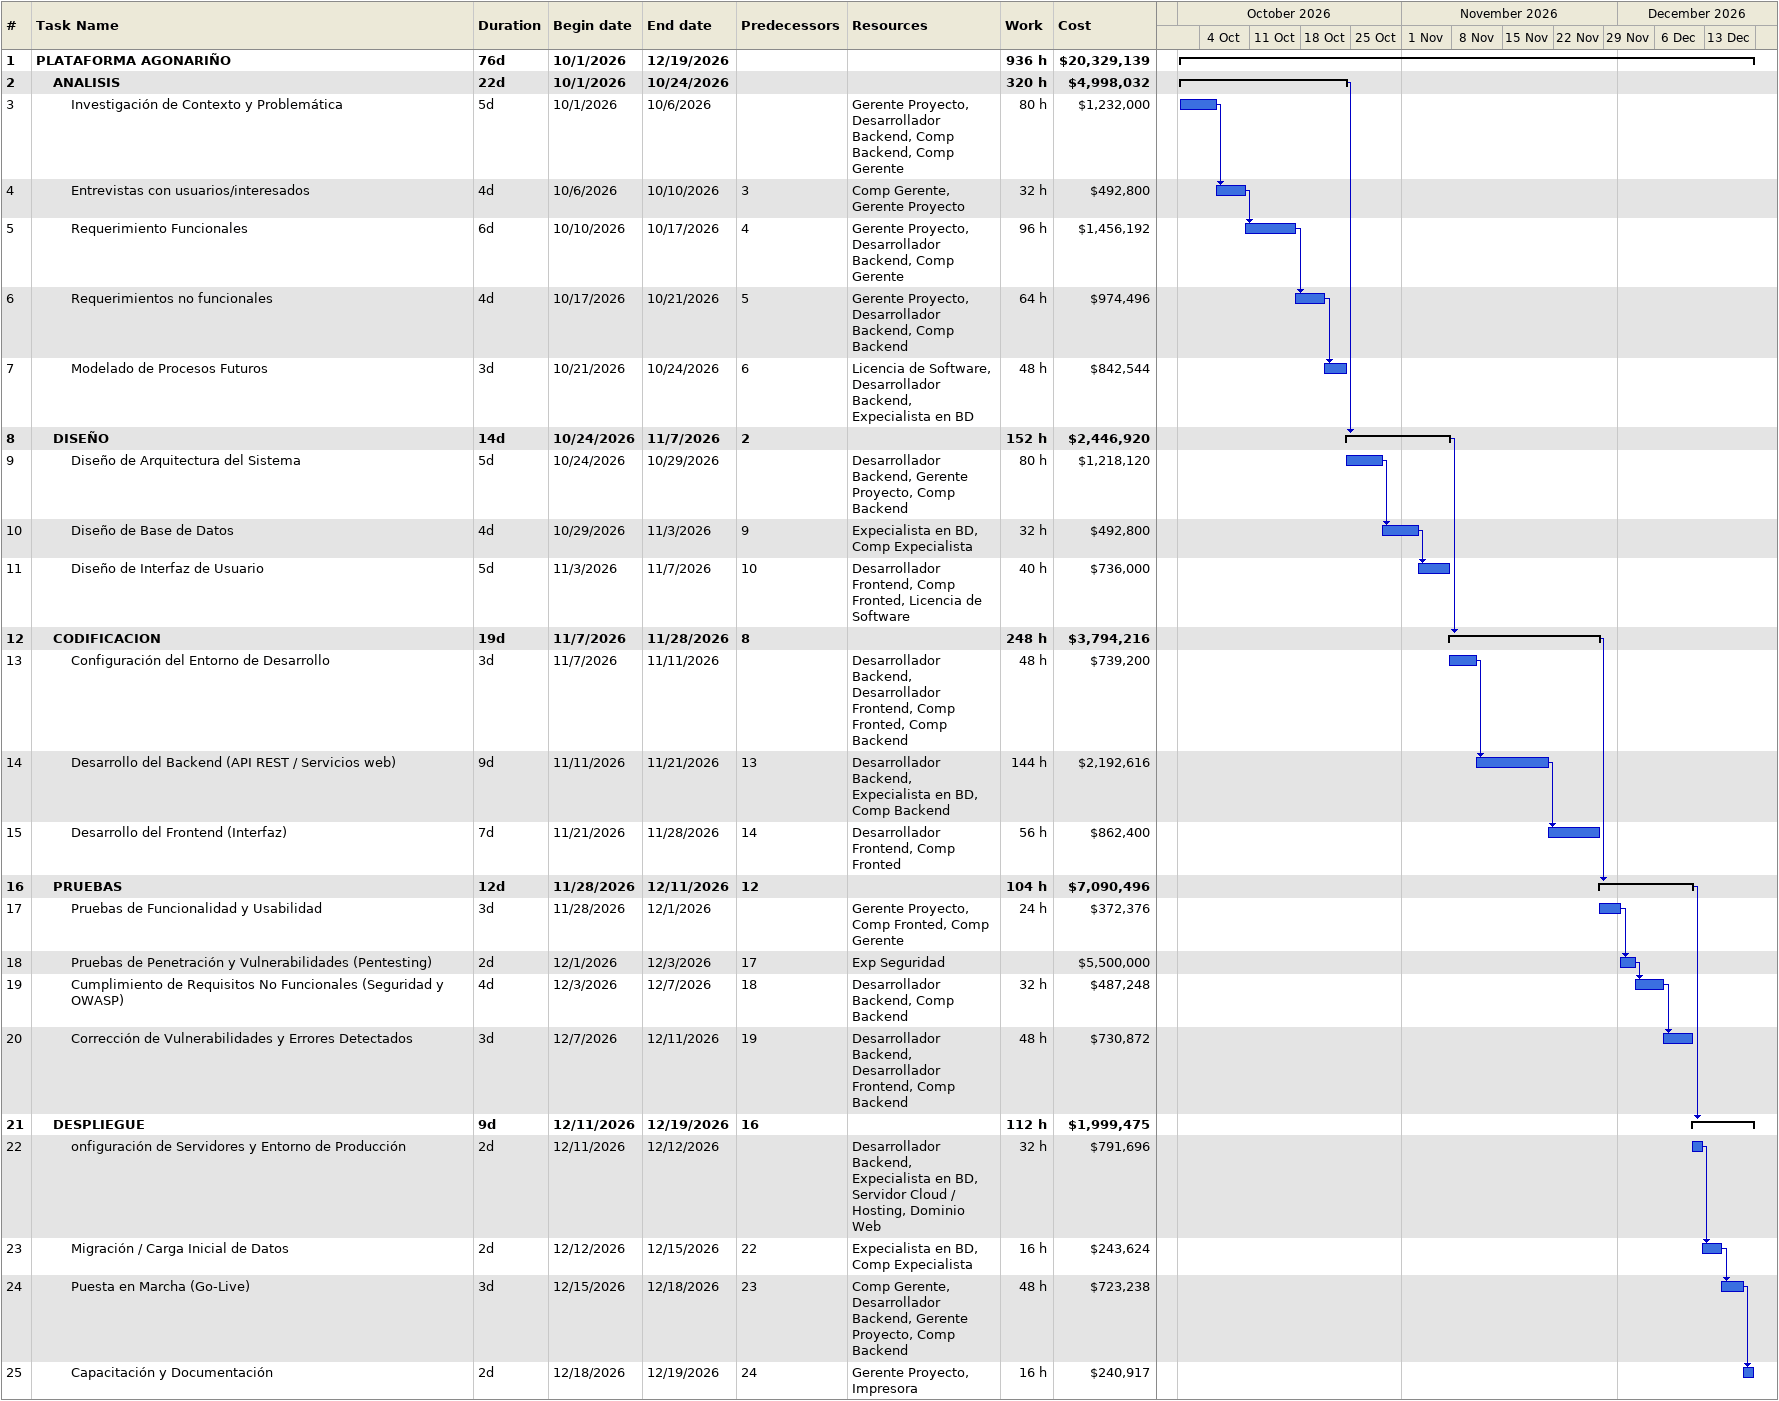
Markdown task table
| ID | Level | Task | Duration | Start | Finish | Predecessors | Resources | Work (h) | Cost ($) |
|---|---|---|---|---|---|---|---|---|---|
| 1 | 1 | **PLATAFORMA AGONARIÑO** | 76d | 2026-10-01 | 2026-12-19 |  |  | 936 | 20329139 |
| 2 | 2 | **ANALISIS** | 22d | 2026-10-01 | 2026-10-24 |  |  | 320 | 4998032 |
| 3 | 3 | Investigación de Contexto y Problemática | 5d | 2026-10-01 | 2026-10-06 |  | Gerente Proyecto, Desarrollador Backend, Comp Backend, Comp Gerente | 80 | 1232000 |
| 4 | 3 | Entrevistas con usuarios/interesados | 4d | 2026-10-06 | 2026-10-10 | 3 | Comp Gerente, Gerente Proyecto | 32 | 492800 |
| 5 | 3 | Requerimiento Funcionales | 6d | 2026-10-10 | 2026-10-17 | 4 | Gerente Proyecto, Desarrollador Backend, Comp Gerente | 96 | 1456192 |
| 6 | 3 | Requerimientos no funcionales | 4d | 2026-10-17 | 2026-10-21 | 5 | Gerente Proyecto, Desarrollador Backend, Comp Backend | 64 | 974496 |
| 7 | 3 | Modelado de Procesos Futuros | 3d | 2026-10-21 | 2026-10-24 | 6 | Licencia de Software, Desarrollador Backend, Expecialista en BD | 48 | 842544 |
| 8 | 2 | **DISEÑO** | 14d | 2026-10-24 | 2026-11-07 | 2 |  | 152 | 2446920 |
| 9 | 3 | Diseño de Arquitectura del Sistema | 5d | 2026-10-24 | 2026-10-29 |  | Desarrollador Backend, Gerente Proyecto, Comp Backend | 80 | 1218120 |
| 10 | 3 | Diseño de Base de Datos | 4d | 2026-10-29 | 2026-11-03 | 9 | Expecialista en BD, Comp Expecialista | 32 | 492800 |
| 11 | 3 | Diseño de Interfaz de Usuario | 5d | 2026-11-03 | 2026-11-07 | 10 | Desarrollador Frontend, Comp Fronted, Licencia de Software | 40 | 736000 |
| 12 | 2 | **CODIFICACION** | 19d | 2026-11-07 | 2026-11-28 | 8 |  | 248 | 3794216 |
| 13 | 3 | Configuración del Entorno de Desarrollo | 3d | 2026-11-07 | 2026-11-11 |  | Desarrollador Backend, Desarrollador Frontend, Comp Fronted, Comp Backend | 48 | 739200 |
| 14 | 3 | Desarrollo del Backend (API REST / Servicios web) | 9d | 2026-11-11 | 2026-11-21 | 13 | Desarrollador Backend, Expecialista en BD, Comp Backend | 144 | 2192616 |
| 15 | 3 | Desarrollo del Frontend (Interfaz) | 7d | 2026-11-21 | 2026-11-28 | 14 | Desarrollador Frontend, Comp Fronted | 56 | 862400 |
| 16 | 2 | **PRUEBAS** | 12d | 2026-11-28 | 2026-12-11 | 12 |  | 104 | 7090496 |
| 17 | 3 | Pruebas de Funcionalidad y Usabilidad | 3d | 2026-11-28 | 2026-12-01 |  | Gerente Proyecto, Comp Fronted, Comp Gerente | 24 | 372376 |
| 18 | 3 | Pruebas de Penetración y Vulnerabilidades (Pentesting) | 2d | 2026-12-01 | 2026-12-03 | 17 | Exp Seguridad |  | 5500000 |
| 19 | 3 | Cumplimiento de Requisitos No Funcionales (Seguridad y OWASP) | 4d | 2026-12-03 | 2026-12-07 | 18 | Desarrollador Backend, Comp Backend | 32 | 487248 |
| 20 | 3 | Corrección de Vulnerabilidades y Errores Detectados | 3d | 2026-12-07 | 2026-12-11 | 19 | Desarrollador Backend, Desarrollador Frontend, Comp Backend | 48 | 730872 |
| 21 | 2 | **DESPLIEGUE** | 9d | 2026-12-11 | 2026-12-19 | 16 |  | 112 | 1999475 |
| 22 | 3 | onfiguración de Servidores y Entorno de Producción | 2d | 2026-12-11 | 2026-12-12 |  | Desarrollador Backend, Expecialista en BD, Servidor Cloud / Hosting, Dominio Web | 32 | 791696 |
| 23 | 3 | Migración / Carga Inicial de Datos | 2d | 2026-12-12 | 2026-12-15 | 22 | Expecialista en BD, Comp Expecialista | 16 | 243624 |
| 24 | 3 | Puesta en Marcha (Go-Live) | 3d | 2026-12-15 | 2026-12-18 | 23 | Comp Gerente, Desarrollador Backend, Gerente Proyecto, Comp Backend | 48 | 723238 |
| 25 | 3 | Capacitación y Documentación | 2d | 2026-12-18 | 2026-12-19 | 24 | Gerente Proyecto, Impresora | 16 | 240917 |
